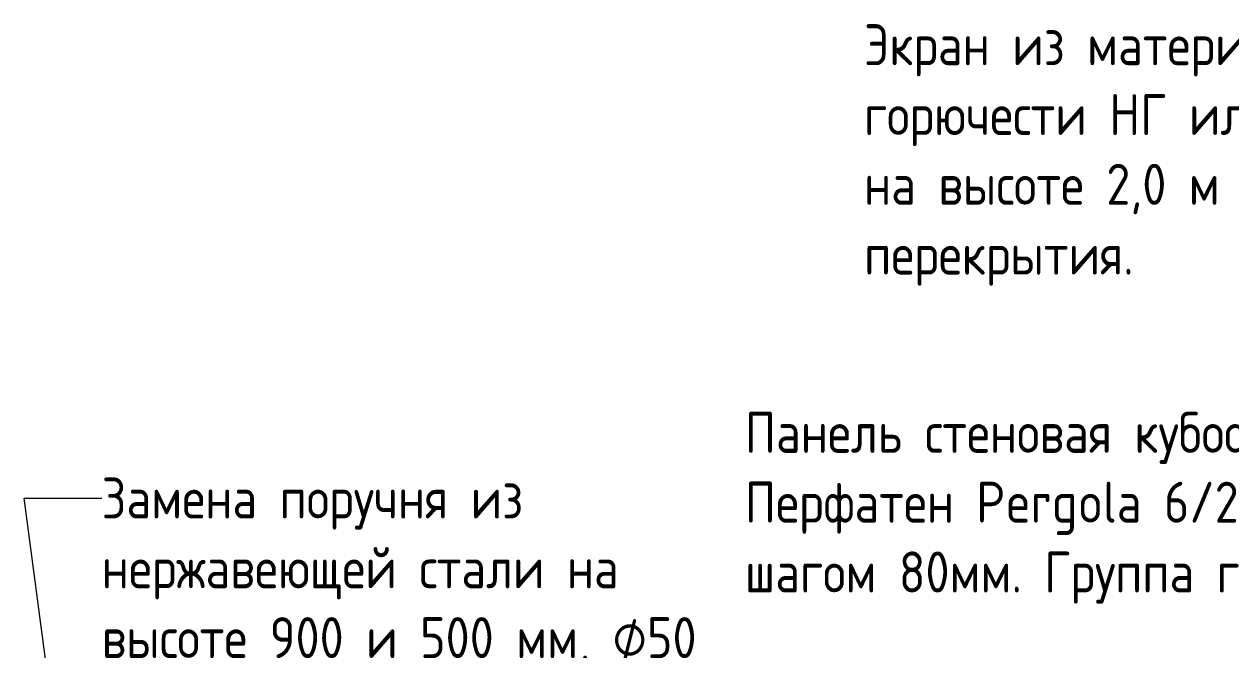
# Model space of a CAD drawing. Header units: millimetres. Extents: x -11345 to 411485, y -9810 to 73012.
# Drawn here: x 64003 to 71372, y 25514 to 29336 of the extents above; entities that cross this region are included whole.
import ezdxf

# ---------------------------------------------------------------- set-up
doc = ezdxf.new("R2010")
doc.units = ezdxf.units.MM
doc.layers.add('Аннотация', color=7, linetype='Continuous', lineweight=18)
doc.styles.add('GOST Common_2', font='GOST_Common.ttf', dxfattribs={"width": 0.9, "height": 250})

msp = doc.modelspace()

# ---------------------------------------------------------------- linework, layer by layer
at = {"layer": 'Аннотация', "lineweight": 9}
for p, q in [((64002.50942, 26441.47938), (64476.19944, 26441.47938)), ((64993.50912, 18926.853), (64002.50942, 26441.47938))]:
    msp.add_line(p, q, dxfattribs=at)

# ---------------------------------------------------------------- texts
at = {"layer": 'Аннотация', "lineweight": 9, "char_height": 250, "attachment_point": 1, "line_spacing_factor": 1.022766, "style": 'GOST Common_2'}
for s, insert, width in [('\\pxt1.44,2.88,4.32,5.76,7.2,8.64,10.08,11.52,12.96,14.4,15.84,17.28,18.72,20.16,21.6,23.04,24.48,25.92,27.36,28.8,30.24,31.68,33.12,34.56,36,37.44,38.88,40.32,41.76,43.2,44.64,46.08;{Экран из материалов группы горючести НГ или Г1, устраиваемый на высоте 2,0 м от пола и до перекрытия.}', (69131.5931, 29334.75191), 5387.4), ('\\pxt1.44,2.88,4.32,5.76,7.2,8.64,10.08,11.52,12.96,14.4,15.84,17.28,18.72,20.16,21.6,23.04,24.48,25.92,27.36,28.8,30.24,31.68,33.12,34.56,36,37.44,38.88,40.32,41.76,43.2,44.64,46.08;{Панель стеновая кубообразная Перфатен Pergola 6/2x4 80x80\\~мм с шагом 80мм. Группа горючести НГ}', (68403.8488, 26967.36099), 5387.4), ('\\pxt1.44,2.88,4.32,5.76,7.2,8.64,10.08,11.52,12.96,14.4,15.84,17.28,18.72,20.16,21.6,23.04,24.48,25.92,27.36,28.8,30.24,31.68,33.12,34.56,36,37.44,38.88,40.32,41.76,43.2,44.64,46.08;{Замена поручня из нержавеющей стали на высоте 900 и 500 мм, ⌀50 мм}', (64476.19944, 26566.67252), 3982.5)]:
    msp.add_mtext(s, dxfattribs=dict(at, insert=insert, width=width))

doc.saveas('drawing.dxf')
